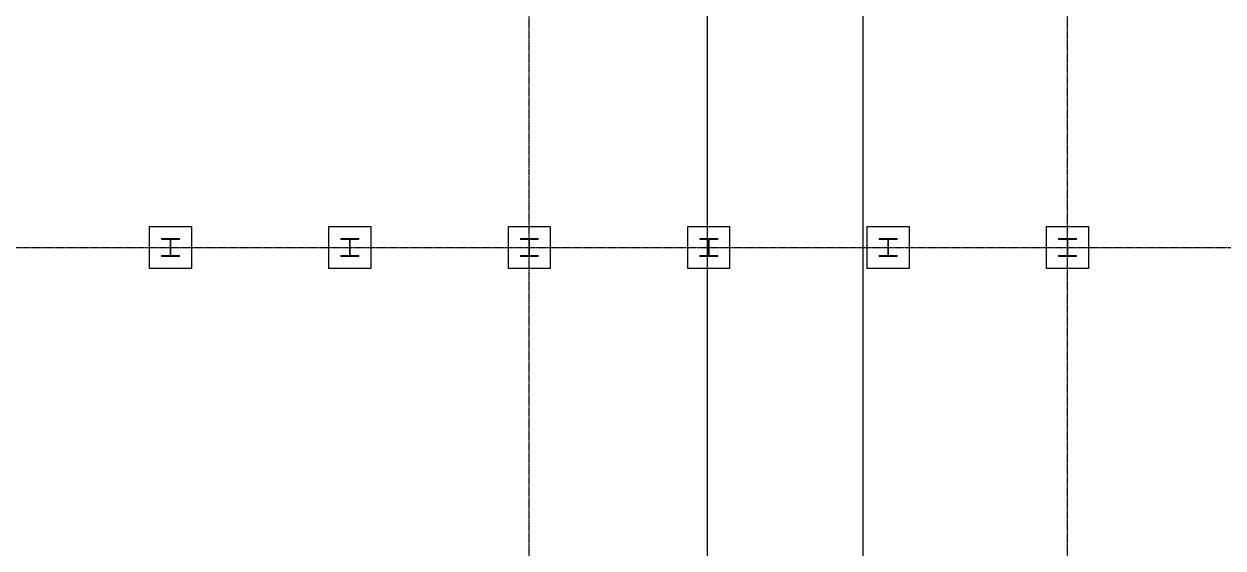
# Model space of a CAD drawing. Header units: millimetres. Extents: x -21841 to 195597, y -1659 to 112111.
# Drawn here: x 12715 to 14720, y 17647 to 18524 of the extents above; entities that cross this region are included whole.
import ezdxf
from ezdxf.enums import TextEntityAlignment as Align

# ---------------------------------------------------------------- set-up
doc = ezdxf.new("R2010")
doc.units = ezdxf.units.MM
doc.linetypes.add('X-N-FAB-L10$0$COL-CEN-LIN', pattern=[3.25, 2.5, -0.25, 0.25, -0.25])
for name, color, linetype in [('0-FMCS', 6, 'Continuous'), ('0-XREF', 7, 'Continuous'), ('X-N-FAB-L10$0$0-NC', 8, 'Continuous'), ('X-N-FAB-L10$0$0-ND', 8, 'Continuous'), ('X-N-FAB-L10$0$08', 8, 'Continuous'), ('X-N-FAB-L10$0$CCL', 8, 'X-N-FAB-L10$0$COL-CEN-LIN'), ('X-N-FAB-L10$0$COL', 8, 'Continuous')]:
    doc.layers.add(name, color=color, linetype=linetype)
doc.layers.add('X-N-FAB-L10$0$STEEL1', color=8, linetype='Continuous', lineweight=0)
doc.styles.add('X-N-FAB-L10$0$CHINA', font='simplex.shx', dxfattribs={"width": 0.75, "bigfont": 'chineset.shx'})
doc.styles.add('X-N-FAB-L10$0$COL-NUM', font='romanc')

# ---------------------------------------------------------------- blocks, each defined once
blk = doc.blocks.new('X-N-FAB-L10')
at = {"layer": 'X-N-FAB-L10$0$08', "color": 8}
for p, q in [((13857.5, 18630), (13857.5, 16895)), ((14117.5, 18630), (14117.5, 16895))]:
    blk.add_line(p, q, dxfattribs=at)
at = {"layer": 'X-N-FAB-L10$0$CCL', "color": 8}
for p, q in [((13560, 10600), (13560, 19760)), ((14460, 10600), (14460, 19760)), ((-720, 18150), (27370, 18150))]:
    blk.add_line(p, q, dxfattribs=at)
at = {"layer": 'X-N-FAB-L10$0$COL', "color": 8}
for p, q in [((12925, 18185), (12995, 18185)), ((12925, 18115), (12925, 18185)), ((12995, 18185), (12995, 18115)), ((13225, 18185), (13295, 18185)), ((13225, 18115), (13225, 18185)), ((13295, 18185), (13295, 18115)), ((13525, 18185), (13595, 18185)), ((13525, 18115), (13525, 18185)), ((13595, 18185), (13595, 18115)), ((13825, 18185), (13895, 18185)), ((13825, 18115), (13825, 18185)), ((13895, 18185), (13895, 18115)), ((14125, 18185), (14195, 18185)), ((14125, 18115), (14125, 18185)), ((14195, 18185), (14195, 18115)), ((14425, 18185), (14495, 18185)), ((14425, 18115), (14425, 18185)), ((14495, 18185), (14495, 18115)), ((12995, 18115), (12925, 18115)), ((13295, 18115), (13225, 18115)), ((13595, 18115), (13525, 18115)), ((13895, 18115), (13825, 18115)), ((14195, 18115), (14125, 18115)), ((14495, 18115), (14425, 18115))]:
    blk.add_line(p, q, dxfattribs=at)
for points in [[(12925, 18185), (12995, 18185), (12995, 18115), (12925, 18115)], [(13225, 18185), (13295, 18185), (13295, 18115), (13225, 18115)], [(13525, 18185), (13595, 18185), (13595, 18115), (13525, 18115)], [(13825, 18185), (13895, 18185), (13895, 18115), (13825, 18115)], [(14125, 18185), (14195, 18185), (14195, 18115), (14125, 18115)], [(14425, 18185), (14495, 18185), (14495, 18115), (14425, 18115)]]:
    blk.add_lwpolyline(points, close=True, dxfattribs=at)
at = {"layer": 'X-N-FAB-L10$0$STEEL1', "color": 8}
for p, q in [((12945, 18165), (12975, 18165)), ((12945, 18163.5), (12945, 18165)), ((12959.5, 18163.5), (12945, 18163.5)), ((12959.5, 18136.5), (12959.5, 18163.5)), ((12975, 18163.5), (12960.5, 18163.5)), ((12960.5, 18163.5), (12960.5, 18136.5)), ((12975, 18165), (12975, 18163.5)), ((13245, 18165), (13275, 18165)), ((13245, 18163.5), (13245, 18165)), ((13259.5, 18163.5), (13245, 18163.5)), ((13259.5, 18136.5), (13259.5, 18163.5)), ((13275, 18163.5), (13260.5, 18163.5)), ((13260.5, 18163.5), (13260.5, 18136.5)), ((13275, 18165), (13275, 18163.5)), ((13545, 18165), (13575, 18165)), ((13545, 18163.5), (13545, 18165)), ((13559.5, 18163.5), (13545, 18163.5)), ((13559.5, 18136.5), (13559.5, 18163.5)), ((13575, 18163.5), (13560.5, 18163.5)), ((13560.5, 18163.5), (13560.5, 18136.5)), ((13575, 18165), (13575, 18163.5)), ((13845, 18165), (13875, 18165)), ((13845, 18163.5), (13845, 18165)), ((13859.5, 18163.5), (13845, 18163.5)), ((13859.5, 18136.5), (13859.5, 18163.5)), ((13875, 18163.5), (13860.5, 18163.5)), ((13860.5, 18163.5), (13860.5, 18136.5)), ((13875, 18165), (13875, 18163.5)), ((14145, 18165), (14175, 18165)), ((14145, 18163.5), (14145, 18165)), ((14159.5, 18163.5), (14145, 18163.5)), ((14159.5, 18136.5), (14159.5, 18163.5)), ((14175, 18163.5), (14160.5, 18163.5)), ((14160.5, 18163.5), (14160.5, 18136.5)), ((14175, 18165), (14175, 18163.5)), ((14445, 18165), (14475, 18165)), ((14445, 18163.5), (14445, 18165)), ((14459.5, 18163.5), (14445, 18163.5)), ((14459.5, 18136.5), (14459.5, 18163.5)), ((14475, 18163.5), (14460.5, 18163.5)), ((14460.5, 18163.5), (14460.5, 18136.5)), ((14475, 18165), (14475, 18163.5)), ((12945, 18135), (12945, 18136.5)), ((12945, 18136.5), (12959.5, 18136.5)), ((12975, 18135), (12945, 18135)), ((12960.5, 18136.5), (12975, 18136.5)), ((12975, 18136.5), (12975, 18135)), ((13245, 18135), (13245, 18136.5)), ((13245, 18136.5), (13259.5, 18136.5)), ((13275, 18135), (13245, 18135)), ((13260.5, 18136.5), (13275, 18136.5)), ((13275, 18136.5), (13275, 18135)), ((13545, 18135), (13545, 18136.5)), ((13545, 18136.5), (13559.5, 18136.5)), ((13575, 18135), (13545, 18135)), ((13560.5, 18136.5), (13575, 18136.5)), ((13575, 18136.5), (13575, 18135)), ((13845, 18135), (13845, 18136.5)), ((13845, 18136.5), (13859.5, 18136.5)), ((13875, 18135), (13845, 18135)), ((13860.5, 18136.5), (13875, 18136.5)), ((13875, 18136.5), (13875, 18135)), ((14145, 18135), (14145, 18136.5)), ((14145, 18136.5), (14159.5, 18136.5)), ((14175, 18135), (14145, 18135)), ((14160.5, 18136.5), (14175, 18136.5)), ((14175, 18136.5), (14175, 18135)), ((14445, 18135), (14445, 18136.5)), ((14445, 18136.5), (14459.5, 18136.5)), ((14475, 18135), (14445, 18135)), ((14460.5, 18136.5), (14475, 18136.5)), ((14475, 18136.5), (14475, 18135))]:
    blk.add_line(p, q, dxfattribs=at)
for points in [[(12945, 18165), (12975, 18165), (12975, 18163.5), (12960.5, 18163.5), (12960.5, 18136.5), (12975, 18136.5), (12975, 18135), (12945, 18135), (12945, 18136.5), (12959.5, 18136.5), (12959.5, 18163.5), (12945, 18163.5)], [(13245, 18165), (13275, 18165), (13275, 18163.5), (13260.5, 18163.5), (13260.5, 18136.5), (13275, 18136.5), (13275, 18135), (13245, 18135), (13245, 18136.5), (13259.5, 18136.5), (13259.5, 18163.5), (13245, 18163.5)], [(13545, 18165), (13575, 18165), (13575, 18163.5), (13560.5, 18163.5), (13560.5, 18136.5), (13575, 18136.5), (13575, 18135), (13545, 18135), (13545, 18136.5), (13559.5, 18136.5), (13559.5, 18163.5), (13545, 18163.5)], [(13845, 18165), (13875, 18165), (13875, 18163.5), (13860.5, 18163.5), (13860.5, 18136.5), (13875, 18136.5), (13875, 18135), (13845, 18135), (13845, 18136.5), (13859.5, 18136.5), (13859.5, 18163.5), (13845, 18163.5)], [(14145, 18165), (14175, 18165), (14175, 18163.5), (14160.5, 18163.5), (14160.5, 18136.5), (14175, 18136.5), (14175, 18135), (14145, 18135), (14145, 18136.5), (14159.5, 18136.5), (14159.5, 18163.5), (14145, 18163.5)], [(14445, 18165), (14475, 18165), (14475, 18163.5), (14460.5, 18163.5), (14460.5, 18136.5), (14475, 18136.5), (14475, 18135), (14445, 18135), (14445, 18136.5), (14459.5, 18136.5), (14459.5, 18163.5), (14445, 18163.5)]]:
    blk.add_lwpolyline(points, close=True, dxfattribs=at)
at = {"layer": 'X-N-FAB-L10$0$0-NC', "color": 8, "style": 'X-N-FAB-L10$0$COL-NUM'}
for p in [(1860, 19880), (2760, 19880), (3660, 19880), (4560, 19880), (5460, 19880), (6360, 19880), (7260, 19880), (8160, 19880), (9060, 19880), (9960, 19880), (10860, 19880), (11760, 19880), (12660, 19880), (13560, 19880), (14460, 19880), (15360, 19880), (16260, 19880), (17160, 19880), (18060, 19880), (18960, 19880), (19860, 19880), (20760, 19880), (21660, 19880), (22560, 19880), (-840, 13950), (-840, 13350), (-840, 12750), (-840, 12150), (-840, 11550), (-840, 10750)]:
    blk.add_attdef('GRID-Y', text='', height=120, dxfattribs=at).set_placement(p, align=Align.MIDDLE_CENTER)
at = {"layer": 'X-N-FAB-L10$0$0-ND', "color": 8, "style": 'X-N-FAB-L10$0$CHINA'}
blk.add_attdef('NO', text='', height=33.333, dxfattribs=at).set_placement((23327.5, 11380), align=Align.MIDDLE)

msp = doc.modelspace()

# ---------------------------------------------------------------- block references
at = {"layer": '0-FMCS', "color": 5}
msp.add_blockref('X-N-FAB-L10', (0, 0), dxfattribs=at)
at = {"layer": '0-XREF'}
msp.add_blockref('X-N-FAB-L10', (0, 0), dxfattribs=at)

doc.saveas('drawing.dxf')
